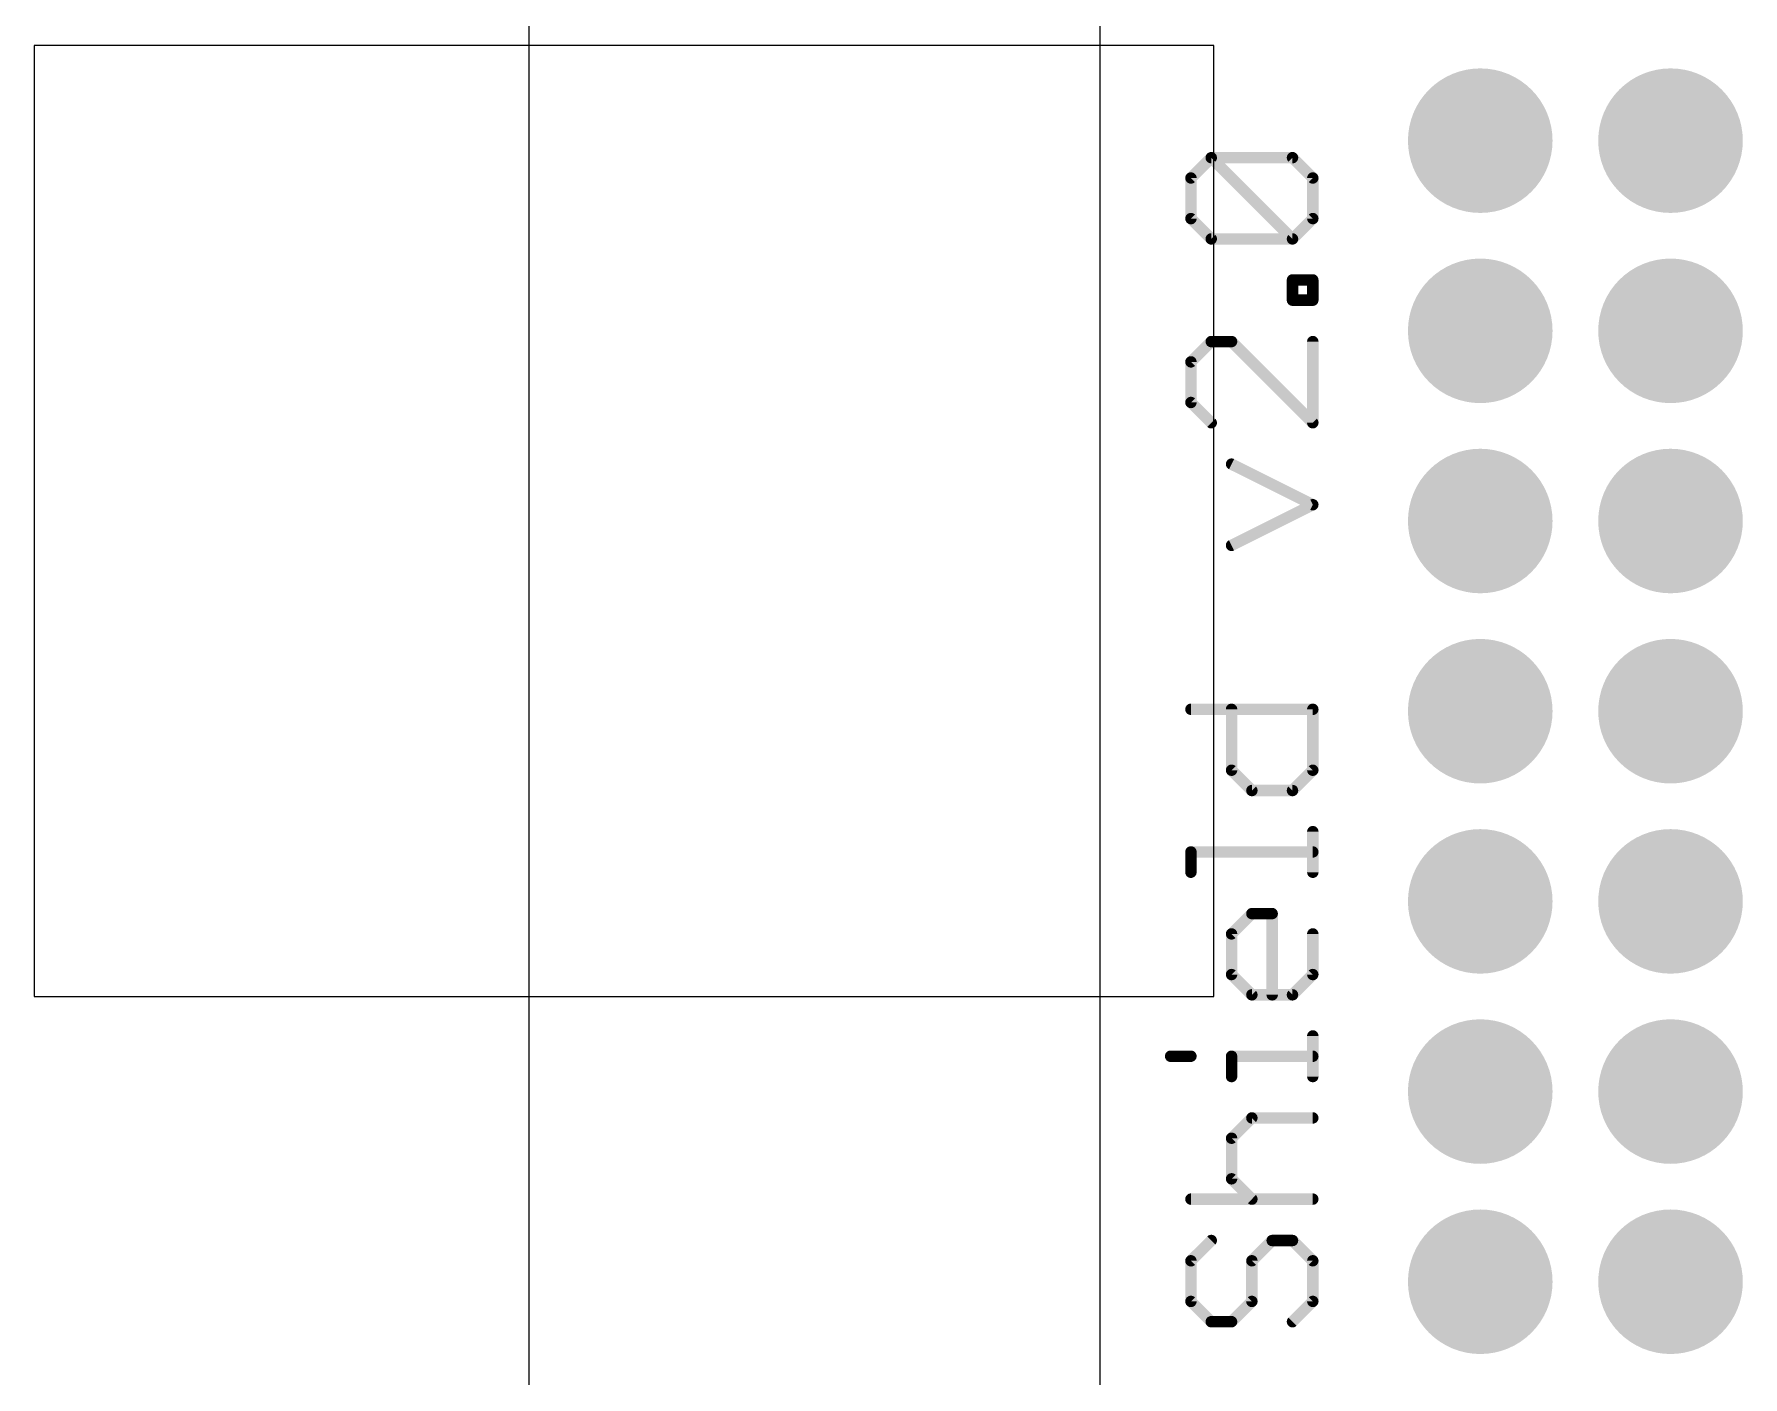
# Model space of a CAD drawing. Extents: x -6.6 to 74.2, y -9.7 to 63.
# Drawn here: x -6.6 to 16.21, y 26.67 to 44.6 of the extents above; entities that cross this region are included whole.
import ezdxf

# ---------------------------------------------------------------- set-up
doc = ezdxf.new("R2010")
doc.units = 0
for name, color, linetype in [('18', 110, 'CONTINUOUS'), ('20', 53, 'CONTINUOUS'), ('21', 253, 'CONTINUOUS'), ('22', 253, 'CONTINUOUS')]:
    doc.layers.add(name, color=color, linetype=linetype)

# ---------------------------------------------------------------- blocks, each defined once
blk = doc.blocks.new('ROUNDV')
at = {"const_width": 0.5}
blk.add_lwpolyline([(0, -0.25, 1), (0, 0.25, 1), (0, -0.25)], format="xyb", dxfattribs=at)

msp = doc.modelspace()

# ---------------------------------------------------------------- linework, layer by layer
at = {"layer": '20'}
msp.add_line((7.62, 62.992), (7.62, -9.652), dxfattribs=at)
at = {"layer": '21', "const_width": 0.1524}
for points in [[(8.8378, 42.6813), (9.109, 42.9525)], [(9.109, 42.9525), (10.1936, 42.9525)], [(10.1936, 41.8678), (9.109, 42.9525)], [(10.1936, 42.9525), (10.4648, 42.6813)], [(8.8378, 42.139), (8.8378, 42.6813)], [(10.4648, 42.6813), (10.4648, 42.139)], [(9.109, 41.8678), (8.8378, 42.139)], [(10.4648, 42.139), (10.1936, 41.8678)], [(10.1936, 41.8678), (9.109, 41.8678)], [(10.1936, 41.0492), (10.1936, 41.3204)], [(10.1936, 41.3204), (10.4648, 41.3204)], [(10.4648, 41.3204), (10.4648, 41.0492)], [(10.4648, 41.0492), (10.1936, 41.0492)], [(9.109, 40.4967), (8.8378, 40.2256)], [(9.3801, 40.4967), (9.109, 40.4967)], [(10.4648, 39.4121), (9.3801, 40.4967)], [(10.4648, 40.4967), (10.4648, 39.4121)], [(8.8378, 40.2256), (8.8378, 39.6833)], [(8.8378, 39.6833), (9.109, 39.4121)], [(10.4648, 38.3173), (9.3801, 38.8596)], [(9.3801, 37.7749), (10.4648, 38.3173)], [(8.8378, 35.5853), (10.4648, 35.5853)], [(9.3801, 34.7718), (9.3801, 35.5853)], [(10.4648, 35.5853), (10.4648, 34.7718)], [(9.6513, 34.5006), (9.3801, 34.7718)], [(10.4648, 34.7718), (10.1936, 34.5006)], [(10.1936, 34.5006), (9.6513, 34.5006)], [(10.4648, 33.4092), (10.4648, 33.9515)], [(8.8378, 33.4092), (8.8378, 33.6803)], [(8.8378, 33.6803), (10.4648, 33.6803)], [(9.3801, 32.5855), (9.6513, 32.8567)], [(9.6513, 32.8567), (9.9225, 32.8567)], [(9.9225, 32.8567), (9.9225, 31.772)], [(9.3801, 32.0432), (9.3801, 32.5855)], [(10.4648, 32.5855), (10.4648, 32.0432)], [(9.6513, 31.772), (9.3801, 32.0432)], [(10.4648, 32.0432), (10.1936, 31.772)], [(10.1936, 31.772), (9.6513, 31.772)], [(10.4648, 30.6806), (10.4648, 31.2229)], [(8.5666, 30.9518), (8.8378, 30.9518)], [(9.3801, 30.6806), (9.3801, 30.9518)], [(9.3801, 30.9518), (10.4648, 30.9518)], [(9.3801, 29.8569), (9.6513, 30.1281)], [(9.6513, 30.1281), (10.4648, 30.1281)], [(9.3801, 29.3146), (9.3801, 29.8569)], [(9.6513, 29.0434), (9.3801, 29.3146)], [(8.8378, 29.0434), (10.4648, 29.0434)], [(9.109, 28.4909), (8.8378, 28.2198)], [(9.6513, 28.2198), (9.9225, 28.4909)], [(9.9225, 28.4909), (10.1936, 28.4909)], [(10.1936, 28.4909), (10.4648, 28.2198)], [(8.8378, 28.2198), (8.8378, 27.6774)], [(9.6513, 27.6774), (9.6513, 28.2198)], [(10.4648, 28.2198), (10.4648, 27.6774)], [(8.8378, 27.6774), (9.109, 27.4063)], [(9.3801, 27.4063), (9.6513, 27.6774)], [(10.4648, 27.6774), (10.1936, 27.4063)], [(9.109, 27.4063), (9.3801, 27.4063)]]:
    msp.add_lwpolyline(points, dxfattribs=at)
at = {"layer": '21', "const_width": 0.0762}
for points in [[(9.1359, 42.9794, 1), (9.082, 42.9255)], [(9.109, 42.9906, 1), (9.109, 42.9144)], [(9.1359, 42.9255, 1), (9.082, 42.9794)], [(10.2206, 42.9794, 1), (10.1667, 42.9255)], [(10.1936, 42.9144, 1), (10.1936, 42.9906)], [(8.8759, 42.6813, 1), (8.7997, 42.6813)], [(8.8109, 42.7083, 1), (8.8648, 42.6544)], [(10.5029, 42.6813, 1), (10.4267, 42.6813)], [(10.4379, 42.6544, 1), (10.4917, 42.7083)], [(8.8648, 42.1659, 1), (8.8109, 42.112)], [(10.4917, 42.112, 1), (10.4379, 42.1659)], [(8.7997, 42.139, 1), (8.8759, 42.139)], [(10.4267, 42.139, 1), (10.5029, 42.139)], [(9.109, 41.9059, 1), (9.109, 41.8297)], [(9.082, 41.8409, 1), (9.1359, 41.8948)], [(10.1667, 41.8948, 1), (10.2206, 41.8409)], [(10.1667, 41.8409, 1), (10.2206, 41.8948)], [(10.1936, 41.8297, 1), (10.1936, 41.9059)], [(10.2317, 41.3204, 1), (10.1555, 41.3204)], [(10.1936, 41.3585, 1), (10.1936, 41.2823)], [(10.5029, 41.3204, 1), (10.4267, 41.3204)], [(10.4648, 41.2823, 1), (10.4648, 41.3585)], [(10.1936, 41.0873, 1), (10.1936, 41.0111)], [(10.1555, 41.0492, 1), (10.2317, 41.0492)], [(10.4267, 41.0492, 1), (10.5029, 41.0492)], [(10.4648, 41.0111, 1), (10.4648, 41.0873)], [(9.109, 40.5348, 1), (9.109, 40.4586)], [(9.1359, 40.4698, 1), (9.082, 40.5237)], [(9.4071, 40.5237, 1), (9.3532, 40.4698)], [(9.3801, 40.4586, 1), (9.3801, 40.5348)], [(10.5029, 40.4967, 1), (10.4267, 40.4967)], [(8.8759, 40.2256, 1), (8.7997, 40.2256)], [(8.8109, 40.2525, 1), (8.8648, 40.1986)], [(8.8648, 39.7102, 1), (8.8109, 39.6563)], [(8.7997, 39.6833, 1), (8.8759, 39.6833)], [(9.082, 39.3851, 1), (9.1359, 39.439)], [(10.4379, 39.3851, 1), (10.4917, 39.439)], [(10.4267, 39.4121, 1), (10.5029, 39.4121)], [(9.3972, 38.8937, 1), (9.3631, 38.8255)], [(10.4818, 38.2832, 1), (10.4478, 38.3513)], [(10.4478, 38.2832, 1), (10.4818, 38.3513)], [(9.3631, 37.809, 1), (9.3972, 37.7409)], [(8.8378, 35.6234, 1), (8.8378, 35.5472)], [(9.4182, 35.5853, 1), (9.342, 35.5853)], [(10.5029, 35.5853, 1), (10.4267, 35.5853)], [(10.4648, 35.5472, 1), (10.4648, 35.6234)], [(9.4071, 34.7987, 1), (9.3532, 34.7448)], [(9.342, 34.7718, 1), (9.4182, 34.7718)], [(10.4267, 34.7718, 1), (10.5029, 34.7718)], [(10.4917, 34.7448, 1), (10.4379, 34.7987)], [(9.6513, 34.5387, 1), (9.6513, 34.4625)], [(9.6244, 34.4737, 1), (9.6782, 34.5276)], [(10.1667, 34.5276, 1), (10.2206, 34.4737)], [(10.1936, 34.4625, 1), (10.1936, 34.5387)], [(10.5029, 33.9515, 1), (10.4267, 33.9515)], [(8.8759, 33.6803, 1), (8.7997, 33.6803)], [(8.8378, 33.7184, 1), (8.8378, 33.6422)], [(10.4648, 33.6422, 1), (10.4648, 33.7184)], [(8.7997, 33.4092, 1), (8.8759, 33.4092)], [(10.4267, 33.4092, 1), (10.5029, 33.4092)], [(9.6513, 32.8948, 1), (9.6513, 32.8186)], [(9.6782, 32.8297, 1), (9.6244, 32.8836)], [(9.9606, 32.8567, 1), (9.8844, 32.8567)], [(9.9225, 32.8186, 1), (9.9225, 32.8948)], [(9.4182, 32.5855, 1), (9.342, 32.5855)], [(9.3532, 32.6125, 1), (9.4071, 32.5586)], [(10.5029, 32.5855, 1), (10.4267, 32.5855)], [(9.4071, 32.0701, 1), (9.3532, 32.0162)], [(9.342, 32.0432, 1), (9.4182, 32.0432)], [(10.4267, 32.0432, 1), (10.5029, 32.0432)], [(10.4917, 32.0162, 1), (10.4379, 32.0701)], [(9.6513, 31.8101, 1), (9.6513, 31.7339)], [(9.6244, 31.7451, 1), (9.6782, 31.799)], [(9.8844, 31.772, 1), (9.9606, 31.772)], [(10.1667, 31.799, 1), (10.2206, 31.7451)], [(10.1936, 31.7339, 1), (10.1936, 31.8101)], [(10.5029, 31.2229, 1), (10.4267, 31.2229)], [(8.5666, 30.9899, 1), (8.5666, 30.9137)], [(8.8378, 30.9137, 1), (8.8378, 30.9899)], [(9.4182, 30.9518, 1), (9.342, 30.9518)], [(9.3801, 30.9899, 1), (9.3801, 30.9137)], [(10.4648, 30.9137, 1), (10.4648, 30.9899)], [(9.342, 30.6806, 1), (9.4182, 30.6806)], [(10.4267, 30.6806, 1), (10.5029, 30.6806)], [(9.6513, 30.1662, 1), (9.6513, 30.09)], [(9.6782, 30.1012, 1), (9.6244, 30.155)], [(10.4648, 30.09, 1), (10.4648, 30.1662)], [(9.4182, 29.8569, 1), (9.342, 29.8569)], [(9.3532, 29.8839, 1), (9.4071, 29.83)], [(9.342, 29.3146, 1), (9.4182, 29.3146)], [(9.4071, 29.3415, 1), (9.3532, 29.2877)], [(8.8378, 29.0815, 1), (8.8378, 29.0053)], [(9.6244, 29.0165, 1), (9.6782, 29.0704)], [(10.4648, 29.0053, 1), (10.4648, 29.0815)], [(9.1359, 28.464, 1), (9.082, 28.5179)], [(9.9225, 28.529, 1), (9.9225, 28.4528)], [(9.9494, 28.464, 1), (9.8955, 28.5179)], [(10.2206, 28.5179, 1), (10.1667, 28.464)], [(10.1936, 28.4528, 1), (10.1936, 28.529)], [(8.8759, 28.2198, 1), (8.7997, 28.2198)], [(8.8109, 28.2467, 1), (8.8648, 28.1928)], [(9.6894, 28.2198, 1), (9.6132, 28.2198)], [(9.6244, 28.2467, 1), (9.6782, 28.1928)], [(10.5029, 28.2198, 1), (10.4267, 28.2198)], [(10.4379, 28.1928, 1), (10.4917, 28.2467)], [(8.8648, 27.7044, 1), (8.8109, 27.6505)], [(8.7997, 27.6774, 1), (8.8759, 27.6774)], [(9.6132, 27.6774, 1), (9.6894, 27.6774)], [(9.6782, 27.6505, 1), (9.6244, 27.7044)], [(10.4267, 27.6774, 1), (10.5029, 27.6774)], [(10.4917, 27.6505, 1), (10.4379, 27.7044)], [(9.109, 27.4444, 1), (9.109, 27.3682)], [(9.082, 27.3793, 1), (9.1359, 27.4332)], [(9.3532, 27.4332, 1), (9.4071, 27.3793)], [(9.3801, 27.3682, 1), (9.3801, 27.4444)], [(10.1667, 27.4332, 1), (10.2206, 27.3793)]]:
    msp.add_lwpolyline(points, format="xyb", dxfattribs=at)
at = {"layer": '22'}
for p, q in [((0, 53.34), (0, 0)), ((9.144, 44.45), (-6.604, 44.45)), ((-6.604, 44.45), (-6.604, 31.75)), ((9.144, 31.75), (9.144, 44.45)), ((-6.604, 31.75), (9.144, 31.75))]:
    msp.add_line(p, q, dxfattribs=at)

# ---------------------------------------------------------------- block references
at = {"layer": '18', "xscale": 1.9304, "yscale": 1.9304}
for p in [(12.7, 43.18), (12.7, 43.18), (15.24, 43.18), (15.24, 43.18), (12.7, 40.64), (12.7, 40.64), (15.24, 40.64), (15.24, 40.64), (12.7, 38.1), (12.7, 38.1), (15.24, 38.1), (15.24, 38.1), (12.7, 35.56), (12.7, 35.56), (15.24, 35.56), (15.24, 35.56), (12.7, 33.02), (12.7, 33.02), (15.24, 33.02), (15.24, 33.02), (12.7, 30.48), (12.7, 30.48), (15.24, 30.48), (15.24, 30.48), (12.7, 27.94), (12.7, 27.94), (15.24, 27.94), (15.24, 27.94)]:
    msp.add_blockref('ROUNDV', p, dxfattribs=at)

doc.saveas('drawing.dxf')
